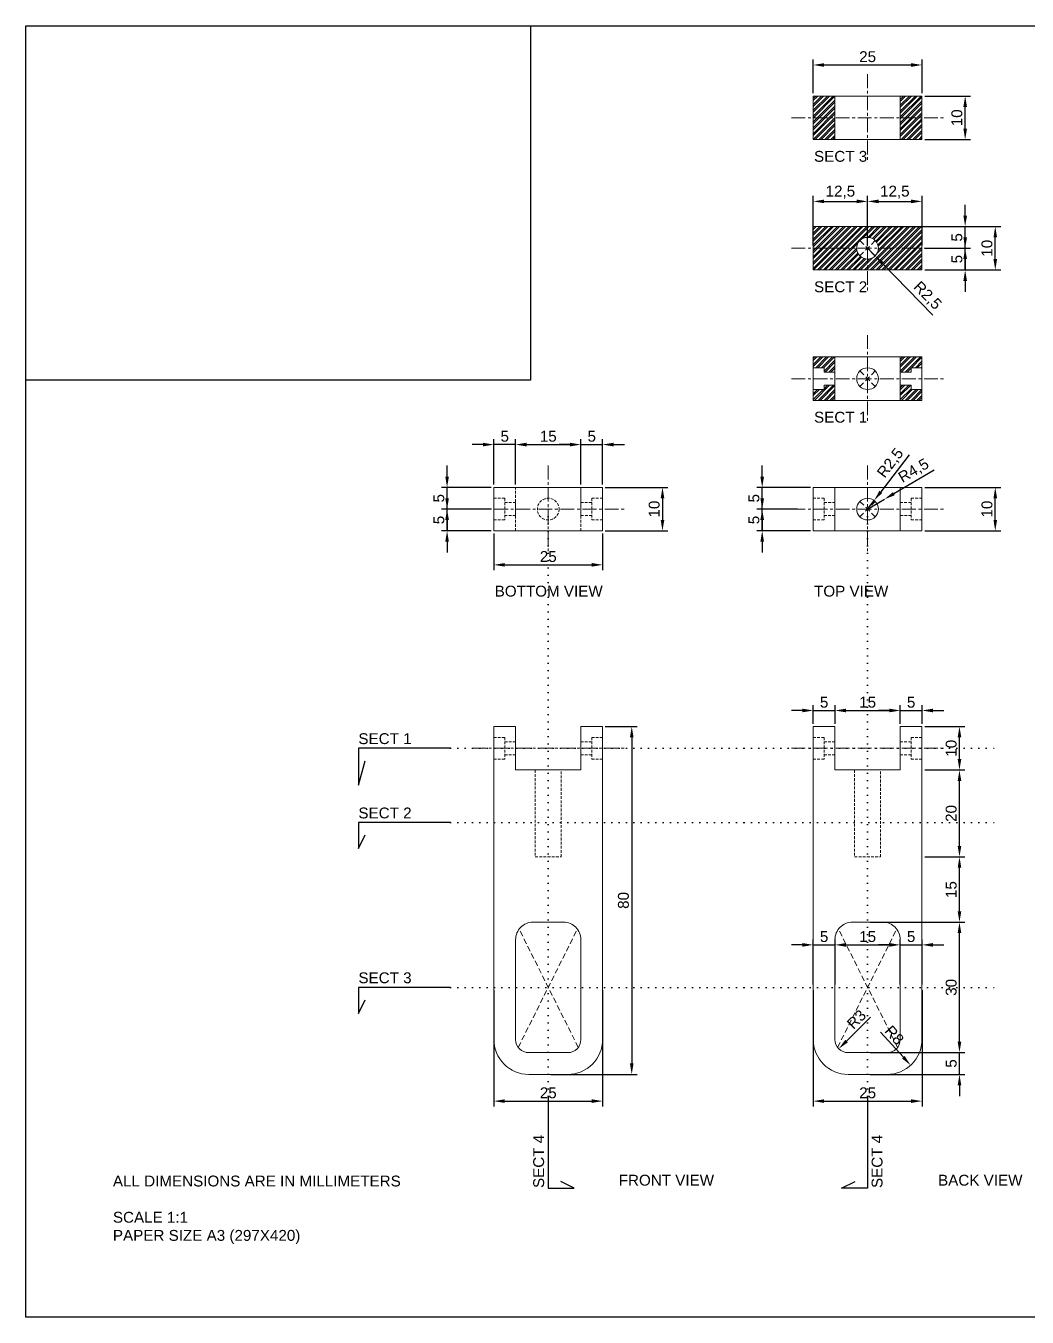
# Model space of a CAD drawing. Header units: millimetres. Extents: x 238 to 658, y 346 to 643.
# Drawn here: x 237.6 to 467.8, y 346.3 to 643.3 of the extents above; entities that cross this region are included whole.
import ezdxf

# ---------------------------------------------------------------- set-up
doc = ezdxf.new("R2010")
doc.units = ezdxf.units.MM
for name, pattern in [('CENTER', [50.8, 31.75, -6.35, 6.35, -6.35]), ('DASHED', [19.05, 12.7, -6.35]), ('DASHED2', [9.525, 6.35, -3.175]), ('DOT2', [3.175, 0, -3.175])]:
    doc.linetypes.add(name, pattern=pattern)
for name, color, linetype, lineweight in [('CL', 9, 'CENTER', 9), ('HATCH', 252, 'Continuous', 5), ('HIDDEN', 6, 'DASHED2', 5), ('SECTION', 5, 'Continuous', 20), ('SOLID', 3, 'Continuous', 13), ('VOID', 2, 'DASHED', 9)]:
    doc.layers.add(name, color=color, linetype=linetype, lineweight=lineweight)
doc.layers.add('DIM', color=1, linetype='Continuous', lineweight=9, true_color=0xff0000)
doc.styles.get("Standard").update_dxf_attribs({"font": 'arial.ttf'})
doc.dimstyles.new('ISO-25', dxfattribs={"dimtxt": 2.5, "dimasz": 2.5, "dimexe": 1.25, "dimexo": 0.625, "dimtad": 1, "dimtxsty": 'Standard', "dimcen": 2.5, "dimadec": 0, "dimazin": 0, "dimtfac": 1, "dimtmove": 0, "dimatfit": 3, "dimfxl": 1, "dimarcsym": 0})
picture_1 = doc.add_image_def('image2.png', size_in_pixel=(2460, 1728))
pattern_1 = [(45, (418.6556, 554.6208), (-0.67352, 0.67352), []), (45, (419.1046, 554.6208), (-0.67352, 0.67352), [])]
pattern_2 = [(45, (418.6556, 617.1208), (-0.67352, 0.67352), []), (45, (419.1046, 617.1208), (-0.67352, 0.67352), [])]

# ---------------------------------------------------------------- blocks, each defined once
blk = doc.blocks.new('*D0')
at = {"layer": 'Defpoints', "color": 0}
for p in [(370.24, 537.12), (370.24, 527.12), (384, 527.12)]:
    blk.add_point(p, dxfattribs=at)
at = {"layer": 'DIM', "color": 0, "lineweight": -2}
for p, q in [((370.86, 537.12), (385.25, 537.12)), ((384, 534.62), (384, 529.62)), ((370.86, 527.12), (385.25, 527.12))]:
    blk.add_line(p, q, dxfattribs=at)
at = {"layer": 'DIM', "color": 0}
for points in [[(384.42, 534.62), (383.59, 534.62), (384, 537.12)], [(383.59, 529.62), (384.42, 529.62), (384, 527.12)]]:
    blk.add_solid(points, dxfattribs=at)
at = {"layer": 'DIM', "color": 0, "insert": (382.1, 532.12), "char_height": 2.5, "attachment_point": 5, "rotation": 90}
blk.add_mtext('10', dxfattribs=at)
blk = doc.blocks.new('*D1')
at = {"layer": 'Defpoints', "color": 0}
for p in [(345.24, 546.96), (345.24, 537.12), (350.24, 537.12)]:
    blk.add_point(p, dxfattribs=at)
at = {"layer": 'DIM', "color": 0, "lineweight": -2}
for p, q in [((342.74, 546.96), (340.24, 546.96)), ((345.24, 537.75), (345.24, 548.21)), ((350.24, 546.96), (345.24, 546.96)), ((350.24, 537.75), (350.24, 548.21)), ((352.74, 546.96), (355.24, 546.96))]:
    blk.add_line(p, q, dxfattribs=at)
at = {"layer": 'DIM', "color": 0}
for points in [[(342.74, 546.54), (342.74, 547.38), (345.24, 546.96)], [(352.74, 547.38), (352.74, 546.54), (350.24, 546.96)]]:
    blk.add_solid(points, dxfattribs=at)
at = {"layer": 'DIM', "color": 0, "insert": (347.74, 548.86), "char_height": 2.5, "attachment_point": 5}
blk.add_mtext('5', dxfattribs=at)
blk = doc.blocks.new('*D2')
at = {"layer": 'Defpoints', "color": 0}
for p in [(365.24, 546.96), (350.24, 537.12), (365.24, 537.12)]:
    blk.add_point(p, dxfattribs=at)
at = {"layer": 'DIM', "color": 0, "lineweight": -2}
for p, q in [((350.24, 537.75), (350.24, 548.21)), ((352.74, 546.96), (362.74, 546.96)), ((365.24, 537.75), (365.24, 548.21))]:
    blk.add_line(p, q, dxfattribs=at)
at = {"layer": 'DIM', "color": 0}
for points in [[(352.74, 547.38), (352.74, 546.54), (350.24, 546.96)], [(362.74, 546.54), (362.74, 547.38), (365.24, 546.96)]]:
    blk.add_solid(points, dxfattribs=at)
at = {"layer": 'DIM', "color": 0, "insert": (357.74, 548.86), "char_height": 2.5, "attachment_point": 5}
blk.add_mtext('15', dxfattribs=at)
blk = doc.blocks.new('*D3')
at = {"layer": 'Defpoints', "color": 0}
for p in [(370.24, 546.96), (365.24, 537.12), (370.24, 537.12)]:
    blk.add_point(p, dxfattribs=at)
at = {"layer": 'DIM', "color": 0, "lineweight": -2}
for p, q in [((362.74, 546.96), (360.24, 546.96)), ((365.24, 537.75), (365.24, 548.21)), ((365.24, 546.96), (370.24, 546.96)), ((370.24, 537.75), (370.24, 548.21)), ((372.74, 546.96), (375.24, 546.96))]:
    blk.add_line(p, q, dxfattribs=at)
at = {"layer": 'DIM', "color": 0}
for points in [[(362.74, 546.54), (362.74, 547.38), (365.24, 546.96)], [(372.74, 547.38), (372.74, 546.54), (370.24, 546.96)]]:
    blk.add_solid(points, dxfattribs=at)
at = {"layer": 'DIM', "color": 0, "insert": (367.74, 548.86), "char_height": 2.5, "attachment_point": 5}
blk.add_mtext('5', dxfattribs=at)
blk = doc.blocks.new('*D4')
at = {"layer": 'Defpoints', "color": 0}
for p in [(345.24, 527.12), (370.24, 527.12), (370.24, 519.3)]:
    blk.add_point(p, dxfattribs=at)
at = {"layer": 'DIM', "color": 0, "lineweight": -2}
for p, q in [((345.24, 526.5), (345.24, 518.05)), ((370.24, 526.5), (370.24, 518.05)), ((347.74, 519.3), (367.74, 519.3))]:
    blk.add_line(p, q, dxfattribs=at)
at = {"layer": 'DIM', "color": 0}
for points in [[(347.74, 519.72), (347.74, 518.89), (345.24, 519.3)], [(367.74, 518.89), (367.74, 519.72), (370.24, 519.3)]]:
    blk.add_solid(points, dxfattribs=at)
at = {"layer": 'DIM', "color": 0, "insert": (357.74, 521.2), "char_height": 2.5, "attachment_point": 5}
blk.add_mtext('25', dxfattribs=at)
blk = doc.blocks.new('*D5')
at = {"layer": 'Defpoints', "color": 0}
for p in [(370.24, 482.12), (357.74, 402.12), (376.93, 402.12)]:
    blk.add_point(p, dxfattribs=at)
at = {"layer": 'DIM', "color": 0, "lineweight": -2}
for p, q in [((370.86, 482.12), (378.18, 482.12)), ((376.93, 479.62), (376.93, 404.62)), ((358.36, 402.12), (378.18, 402.12))]:
    blk.add_line(p, q, dxfattribs=at)
at = {"layer": 'DIM', "color": 0}
for points in [[(377.35, 479.62), (376.52, 479.62), (376.93, 482.12)], [(376.52, 404.62), (377.35, 404.62), (376.93, 402.12)]]:
    blk.add_solid(points, dxfattribs=at)
at = {"layer": 'DIM', "color": 0, "insert": (375.03, 442.12), "char_height": 2.5, "attachment_point": 5, "rotation": 90}
blk.add_mtext('80', dxfattribs=at)
blk = doc.blocks.new('*D6')
at = {"layer": 'Defpoints', "color": 0}
for p in [(423.66, 485.8), (418.66, 482.12), (423.66, 482.12)]:
    blk.add_point(p, dxfattribs=at)
at = {"layer": 'DIM', "color": 0, "lineweight": -2}
for p, q in [((416.16, 485.8), (413.66, 485.8)), ((418.66, 482.75), (418.66, 487.05)), ((418.66, 485.8), (423.66, 485.8)), ((423.66, 482.75), (423.66, 487.05)), ((426.16, 485.8), (428.66, 485.8))]:
    blk.add_line(p, q, dxfattribs=at)
at = {"layer": 'DIM', "color": 0}
for points in [[(416.16, 485.39), (416.16, 486.22), (418.66, 485.8)], [(426.16, 486.22), (426.16, 485.39), (423.66, 485.8)]]:
    blk.add_solid(points, dxfattribs=at)
at = {"layer": 'DIM', "color": 0, "insert": (421.16, 487.7), "char_height": 2.5, "attachment_point": 5}
blk.add_mtext('5', dxfattribs=at)
blk = doc.blocks.new('*D7')
at = {"layer": 'Defpoints', "color": 0}
for p in [(438.66, 485.8), (423.66, 482.12), (438.66, 482.12)]:
    blk.add_point(p, dxfattribs=at)
at = {"layer": 'DIM', "color": 0, "lineweight": -2}
for p, q in [((423.66, 482.75), (423.66, 487.05)), ((426.16, 485.8), (436.16, 485.8)), ((438.66, 482.75), (438.66, 487.05))]:
    blk.add_line(p, q, dxfattribs=at)
at = {"layer": 'DIM', "color": 0}
for points in [[(426.16, 486.22), (426.16, 485.39), (423.66, 485.8)], [(436.16, 485.39), (436.16, 486.22), (438.66, 485.8)]]:
    blk.add_solid(points, dxfattribs=at)
at = {"layer": 'DIM', "color": 0, "insert": (431.16, 487.71), "char_height": 2.5, "attachment_point": 5}
blk.add_mtext('15', dxfattribs=at)
blk = doc.blocks.new('*D8')
at = {"layer": 'Defpoints', "color": 0}
for p in [(443.66, 485.8), (438.66, 482.12), (443.66, 482.12)]:
    blk.add_point(p, dxfattribs=at)
at = {"layer": 'DIM', "color": 0, "lineweight": -2}
for p, q in [((436.16, 485.8), (433.66, 485.8)), ((438.66, 482.75), (438.66, 487.05)), ((438.66, 485.8), (443.66, 485.8)), ((443.66, 482.75), (443.66, 487.05)), ((446.16, 485.8), (448.66, 485.8))]:
    blk.add_line(p, q, dxfattribs=at)
at = {"layer": 'DIM', "color": 0}
for points in [[(436.16, 485.39), (436.16, 486.22), (438.66, 485.8)], [(446.16, 486.22), (446.16, 485.39), (443.66, 485.8)]]:
    blk.add_solid(points, dxfattribs=at)
at = {"layer": 'DIM', "color": 0, "insert": (441.16, 487.7), "char_height": 2.5, "attachment_point": 5}
blk.add_mtext('5', dxfattribs=at)
blk = doc.blocks.new('*D9')
at = {"layer": 'Defpoints', "color": 0}
for p in [(418.66, 422.12), (443.66, 422.12), (443.66, 395.96)]:
    blk.add_point(p, dxfattribs=at)
at = {"layer": 'DIM', "color": 0, "lineweight": -2}
for p, q in [((418.66, 421.5), (418.66, 394.71)), ((443.66, 421.5), (443.66, 394.71)), ((421.16, 395.96), (441.16, 395.96))]:
    blk.add_line(p, q, dxfattribs=at)
at = {"layer": 'DIM', "color": 0}
for points in [[(421.16, 396.38), (421.16, 395.55), (418.66, 395.96)], [(441.16, 395.55), (441.16, 396.38), (443.66, 395.96)]]:
    blk.add_solid(points, dxfattribs=at)
at = {"layer": 'DIM', "color": 0, "insert": (431.16, 397.86), "char_height": 2.5, "attachment_point": 5}
blk.add_mtext('25', dxfattribs=at)
blk = doc.blocks.new('*D10')
at = {"layer": 'Defpoints', "color": 0}
for p in [(345.24, 422.12), (370.24, 422.12), (370.24, 395.96)]:
    blk.add_point(p, dxfattribs=at)
at = {"layer": 'DIM', "color": 0, "lineweight": -2}
for p, q in [((345.24, 421.5), (345.24, 394.71)), ((370.24, 421.5), (370.24, 394.71)), ((347.74, 395.96), (367.74, 395.96))]:
    blk.add_line(p, q, dxfattribs=at)
at = {"layer": 'DIM', "color": 0}
for points in [[(347.74, 396.38), (347.74, 395.55), (345.24, 395.96)], [(367.74, 395.55), (367.74, 396.38), (370.24, 395.96)]]:
    blk.add_solid(points, dxfattribs=at)
at = {"layer": 'DIM', "color": 0, "insert": (357.74, 397.86), "char_height": 2.5, "attachment_point": 5}
blk.add_mtext('25', dxfattribs=at)
blk = doc.blocks.new('*D14')
at = {"layer": 'Defpoints', "color": 0}
for p in [(423.66, 431.9), (418.66, 422.12), (423.66, 422.12)]:
    blk.add_point(p, dxfattribs=at)
at = {"layer": 'DIM', "color": 0, "lineweight": -2}
for p, q in [((416.16, 431.9), (413.66, 431.9)), ((418.66, 422.75), (418.66, 433.15)), ((418.66, 431.9), (423.66, 431.9)), ((423.66, 422.75), (423.66, 433.15)), ((426.16, 431.9), (428.66, 431.9))]:
    blk.add_line(p, q, dxfattribs=at)
at = {"layer": 'DIM', "color": 0}
for points in [[(416.16, 431.48), (416.16, 432.31), (418.66, 431.9)], [(426.16, 432.31), (426.16, 431.48), (423.66, 431.9)]]:
    blk.add_solid(points, dxfattribs=at)
at = {"layer": 'DIM', "color": 0, "insert": (421.16, 433.79), "char_height": 2.5, "attachment_point": 5}
blk.add_mtext('5', dxfattribs=at)
blk = doc.blocks.new('*D15')
at = {"layer": 'Defpoints', "color": 0}
for p in [(438.66, 431.9), (423.66, 422.12), (438.66, 422.12)]:
    blk.add_point(p, dxfattribs=at)
at = {"layer": 'DIM', "color": 0, "lineweight": -2}
for p, q in [((423.66, 422.75), (423.66, 433.15)), ((426.16, 431.9), (436.16, 431.9)), ((438.66, 422.75), (438.66, 433.15))]:
    blk.add_line(p, q, dxfattribs=at)
at = {"layer": 'DIM', "color": 0}
for points in [[(426.16, 432.31), (426.16, 431.48), (423.66, 431.9)], [(436.16, 431.48), (436.16, 432.31), (438.66, 431.9)]]:
    blk.add_solid(points, dxfattribs=at)
at = {"layer": 'DIM', "color": 0, "insert": (431.16, 433.8), "char_height": 2.5, "attachment_point": 5}
blk.add_mtext('15', dxfattribs=at)
blk = doc.blocks.new('*D16')
at = {"layer": 'Defpoints', "color": 0}
for p in [(443.66, 431.9), (438.66, 422.12), (443.66, 422.12)]:
    blk.add_point(p, dxfattribs=at)
at = {"layer": 'DIM', "color": 0, "lineweight": -2}
for p, q in [((436.16, 431.9), (433.66, 431.9)), ((438.66, 422.75), (438.66, 433.15)), ((438.66, 431.9), (443.66, 431.9)), ((443.66, 422.75), (443.66, 433.15)), ((446.16, 431.9), (448.66, 431.9))]:
    blk.add_line(p, q, dxfattribs=at)
at = {"layer": 'DIM', "color": 0}
for points in [[(436.16, 431.48), (436.16, 432.31), (438.66, 431.9)], [(446.16, 432.31), (446.16, 431.48), (443.66, 431.9)]]:
    blk.add_solid(points, dxfattribs=at)
at = {"layer": 'DIM', "color": 0, "insert": (441.16, 433.79), "char_height": 2.5, "attachment_point": 5}
blk.add_mtext('5', dxfattribs=at)
blk = doc.blocks.new('*D17')
at = {"layer": 'Defpoints', "color": 0}
for p in [(431.16, 407.12), (452.27, 407.12), (431.16, 402.12)]:
    blk.add_point(p, dxfattribs=at)
at = {"layer": 'DIM', "color": 0, "lineweight": -2}
for p, q in [((452.27, 409.62), (452.27, 412.12)), ((431.78, 407.12), (453.52, 407.12)), ((452.27, 402.12), (452.27, 407.12)), ((431.78, 402.12), (453.52, 402.12)), ((452.27, 399.62), (452.27, 397.12))]:
    blk.add_line(p, q, dxfattribs=at)
at = {"layer": 'DIM', "color": 0}
for points in [[(451.86, 409.62), (452.69, 409.62), (452.27, 407.12)], [(452.69, 399.62), (451.86, 399.62), (452.27, 402.12)]]:
    blk.add_solid(points, dxfattribs=at)
at = {"layer": 'DIM', "color": 0, "insert": (450.38, 404.62), "char_height": 2.5, "attachment_point": 5, "rotation": 90}
blk.add_mtext('5', dxfattribs=at)
blk = doc.blocks.new('*D18')
at = {"layer": 'Defpoints', "color": 0}
for p in [(431.16, 437.12), (452.27, 437.12), (431.16, 407.12)]:
    blk.add_point(p, dxfattribs=at)
at = {"layer": 'DIM', "color": 0, "lineweight": -2}
for p, q in [((431.78, 437.12), (453.52, 437.12)), ((452.27, 409.62), (452.27, 434.62)), ((431.78, 407.12), (453.52, 407.12))]:
    blk.add_line(p, q, dxfattribs=at)
at = {"layer": 'DIM', "color": 0}
for points in [[(452.69, 434.62), (451.86, 434.62), (452.27, 437.12)], [(451.86, 409.62), (452.69, 409.62), (452.27, 407.12)]]:
    blk.add_solid(points, dxfattribs=at)
at = {"layer": 'DIM', "color": 0, "insert": (450.37, 422.12), "char_height": 2.5, "attachment_point": 5, "rotation": 90}
blk.add_mtext('30', dxfattribs=at)
blk = doc.blocks.new('*D19')
at = {"layer": 'Defpoints', "color": 0}
for p in [(443.66, 452.12), (452.27, 452.12), (443.66, 437.12)]:
    blk.add_point(p, dxfattribs=at)
at = {"layer": 'DIM', "color": 0, "lineweight": -2}
for p, q in [((444.28, 452.12), (453.52, 452.12)), ((452.27, 439.62), (452.27, 449.62)), ((444.28, 437.12), (453.52, 437.12))]:
    blk.add_line(p, q, dxfattribs=at)
at = {"layer": 'DIM', "color": 0}
for points in [[(452.69, 449.62), (451.86, 449.62), (452.27, 452.12)], [(451.86, 439.62), (452.69, 439.62), (452.27, 437.12)]]:
    blk.add_solid(points, dxfattribs=at)
at = {"layer": 'DIM', "color": 0, "insert": (450.37, 444.62), "char_height": 2.5, "attachment_point": 5, "rotation": 90}
blk.add_mtext('15', dxfattribs=at)
blk = doc.blocks.new('*D20')
at = {"layer": 'Defpoints', "color": 0}
for p in [(443.66, 472.12), (452.27, 472.12), (443.66, 452.12)]:
    blk.add_point(p, dxfattribs=at)
at = {"layer": 'DIM', "color": 0, "lineweight": -2}
for p, q in [((444.28, 472.12), (453.52, 472.12)), ((452.27, 454.62), (452.27, 469.62)), ((444.28, 452.12), (453.52, 452.12))]:
    blk.add_line(p, q, dxfattribs=at)
at = {"layer": 'DIM', "color": 0}
for points in [[(452.69, 469.62), (451.86, 469.62), (452.27, 472.12)], [(451.86, 454.62), (452.69, 454.62), (452.27, 452.12)]]:
    blk.add_solid(points, dxfattribs=at)
at = {"layer": 'DIM', "color": 0, "insert": (450.37, 462.12), "char_height": 2.5, "attachment_point": 5, "rotation": 90}
blk.add_mtext('20', dxfattribs=at)
blk = doc.blocks.new('*D21')
at = {"layer": 'Defpoints', "color": 0}
for p in [(443.66, 482.12), (452.27, 482.12), (443.66, 472.12)]:
    blk.add_point(p, dxfattribs=at)
at = {"layer": 'DIM', "color": 0, "lineweight": -2}
for p, q in [((444.28, 482.12), (453.52, 482.12)), ((452.27, 474.62), (452.27, 479.62)), ((444.28, 472.12), (453.52, 472.12))]:
    blk.add_line(p, q, dxfattribs=at)
at = {"layer": 'DIM', "color": 0}
for points in [[(452.69, 479.62), (451.86, 479.62), (452.27, 482.12)], [(451.86, 474.62), (452.69, 474.62), (452.27, 472.12)]]:
    blk.add_solid(points, dxfattribs=at)
at = {"layer": 'DIM', "color": 0, "insert": (450.37, 477.12), "char_height": 2.5, "attachment_point": 5, "rotation": 90}
blk.add_mtext('10', dxfattribs=at)
blk = doc.blocks.new('*D22')
at = {"layer": 'Defpoints', "color": 0}
for p in [(334.48, 532.12), (345.24, 532.12), (345.24, 527.12)]:
    blk.add_point(p, dxfattribs=at)
at = {"layer": 'DIM', "color": 0, "lineweight": -2}
for p, q in [((334.48, 534.62), (334.48, 537.12)), ((344.61, 532.12), (333.23, 532.12)), ((334.48, 527.12), (334.48, 532.12)), ((344.61, 527.12), (333.23, 527.12)), ((334.48, 524.62), (334.48, 522.12))]:
    blk.add_line(p, q, dxfattribs=at)
at = {"layer": 'DIM', "color": 0}
for points in [[(334.07, 534.62), (334.9, 534.62), (334.48, 532.12)], [(334.9, 524.62), (334.07, 524.62), (334.48, 527.12)]]:
    blk.add_solid(points, dxfattribs=at)
at = {"layer": 'DIM', "color": 0, "insert": (332.59, 529.62), "char_height": 2.5, "attachment_point": 5, "rotation": 90}
blk.add_mtext('5', dxfattribs=at)
blk = doc.blocks.new('*D23')
at = {"layer": 'Defpoints', "color": 0}
for p in [(334.48, 537.12), (345.24, 537.12), (345.24, 532.12)]:
    blk.add_point(p, dxfattribs=at)
at = {"layer": 'DIM', "color": 0, "lineweight": -2}
for p, q in [((334.48, 539.62), (334.48, 542.12)), ((344.61, 537.12), (333.23, 537.12)), ((334.48, 532.12), (334.48, 537.12)), ((344.61, 532.12), (333.23, 532.12)), ((334.48, 529.62), (334.48, 527.12))]:
    blk.add_line(p, q, dxfattribs=at)
at = {"layer": 'DIM', "color": 0}
for points in [[(334.07, 539.62), (334.9, 539.62), (334.48, 537.12)], [(334.9, 529.62), (334.07, 529.62), (334.48, 532.12)]]:
    blk.add_solid(points, dxfattribs=at)
at = {"layer": 'DIM', "color": 0, "insert": (332.59, 534.62), "char_height": 2.5, "attachment_point": 5, "rotation": 90}
blk.add_mtext('5', dxfattribs=at)
blk = doc.blocks.new('*D24')
at = {"layer": 'Defpoints', "color": 0}
for p in [(406.92, 537.12), (418.66, 537.12), (413.66, 532.12)]:
    blk.add_point(p, dxfattribs=at)
at = {"layer": 'DIM', "color": 0, "lineweight": -2}
for p, q in [((406.92, 539.62), (406.92, 542.12)), ((418.03, 537.12), (405.67, 537.12)), ((406.92, 532.12), (406.92, 537.12)), ((413.03, 532.12), (405.67, 532.12)), ((406.92, 529.62), (406.92, 527.12))]:
    blk.add_line(p, q, dxfattribs=at)
at = {"layer": 'DIM', "color": 0}
for points in [[(406.5, 539.62), (407.34, 539.62), (406.92, 537.12)], [(407.34, 529.62), (406.5, 529.62), (406.92, 532.12)]]:
    blk.add_solid(points, dxfattribs=at)
at = {"layer": 'DIM', "color": 0, "insert": (405.02, 534.62), "char_height": 2.5, "attachment_point": 5, "rotation": 90}
blk.add_mtext('5', dxfattribs=at)
blk = doc.blocks.new('*D25')
at = {"layer": 'Defpoints', "color": 0}
for p in [(443.66, 537.12), (460.5, 537.12), (443.66, 527.12)]:
    blk.add_point(p, dxfattribs=at)
at = {"layer": 'DIM', "color": 0, "lineweight": -2}
for p, q in [((444.28, 537.12), (461.75, 537.12)), ((460.5, 529.62), (460.5, 534.62)), ((444.28, 527.12), (461.75, 527.12))]:
    blk.add_line(p, q, dxfattribs=at)
at = {"layer": 'DIM', "color": 0}
for points in [[(460.92, 534.62), (460.09, 534.62), (460.5, 537.12)], [(460.09, 529.62), (460.92, 529.62), (460.5, 527.12)]]:
    blk.add_solid(points, dxfattribs=at)
at = {"layer": 'DIM', "color": 0, "insert": (458.6, 532.12), "char_height": 2.5, "attachment_point": 5, "rotation": 90}
blk.add_mtext('10', dxfattribs=at)
blk = doc.blocks.new('*D26')
at = {"layer": 'Defpoints', "color": 0}
for p in [(406.92, 532.12), (415.67, 532.12), (418.66, 527.12)]:
    blk.add_point(p, dxfattribs=at)
at = {"layer": 'DIM', "color": 0, "lineweight": -2}
for p, q in [((406.92, 534.62), (406.92, 537.12)), ((415.04, 532.12), (405.67, 532.12)), ((406.92, 527.12), (406.92, 532.12)), ((418.03, 527.12), (405.67, 527.12)), ((406.92, 524.62), (406.92, 522.12))]:
    blk.add_line(p, q, dxfattribs=at)
at = {"layer": 'DIM', "color": 0}
for points in [[(406.5, 534.62), (407.34, 534.62), (406.92, 532.12)], [(407.34, 524.62), (406.5, 524.62), (406.92, 527.12)]]:
    blk.add_solid(points, dxfattribs=at)
at = {"layer": 'DIM', "color": 0, "insert": (405.02, 529.62), "char_height": 2.5, "attachment_point": 5, "rotation": 90}
blk.add_mtext('5', dxfattribs=at)
blk = doc.blocks.new('*D37')
at = {"layer": 'Defpoints', "color": 0}
for p in [(431.16, 532.12), (432.67, 534.11)]:
    blk.add_point(p, dxfattribs=at)
at = {"layer": 'DIM', "color": 0, "lineweight": -2}
for p, q in [((440.68, 544.62), (434.19, 536.1)), ((431.16, 532.12), (432.67, 534.11))]:
    blk.add_line(p, q, dxfattribs=at)
at = {"layer": 'DIM', "color": 0}
blk.add_solid([(433.86, 536.35), (434.52, 535.84), (432.67, 534.11)], dxfattribs=at)
at = {"layer": 'DIM', "color": 0, "insert": (436.5, 542.64), "char_height": 2.5, "attachment_point": 5, "rotation": 52.6717}
blk.add_mtext('R2,5', dxfattribs=at)
blk = doc.blocks.new('*D38')
at = {"layer": 'Defpoints', "color": 0}
for p in [(431.16, 532.12), (435.04, 534.4)]:
    blk.add_point(p, dxfattribs=at)
at = {"layer": 'DIM', "color": 0, "lineweight": -2}
for p, q in [((446.43, 541.09), (437.19, 535.67)), ((431.16, 532.12), (435.04, 534.4))]:
    blk.add_line(p, q, dxfattribs=at)
at = {"layer": 'DIM', "color": 0}
blk.add_solid([(436.98, 536.03), (437.4, 535.31), (435.04, 534.4)], dxfattribs=at)
at = {"layer": 'DIM', "color": 0, "insert": (441.81, 540.84), "char_height": 2.5, "attachment_point": 5, "rotation": 30.4299}
blk.add_mtext('R4,5', dxfattribs=at)
blk = doc.blocks.new('*D41')
at = {"layer": 'Defpoints', "color": 0}
for p in [(443.31, 597.12), (460.5, 597.12), (443.66, 587.12)]:
    blk.add_point(p, dxfattribs=at)
at = {"layer": 'DIM', "color": 0, "lineweight": -2}
for p, q in [((443.93, 597.12), (461.75, 597.12)), ((460.5, 589.62), (460.5, 594.62)), ((444.28, 587.12), (461.75, 587.12))]:
    blk.add_line(p, q, dxfattribs=at)
at = {"layer": 'DIM', "color": 0}
for points in [[(460.92, 594.62), (460.09, 594.62), (460.5, 597.12)], [(460.09, 589.62), (460.92, 589.62), (460.5, 587.12)]]:
    blk.add_solid(points, dxfattribs=at)
at = {"layer": 'DIM', "color": 0, "insert": (458.6, 592.12), "char_height": 2.5, "attachment_point": 5, "rotation": 90}
blk.add_mtext('10', dxfattribs=at)
blk = doc.blocks.new('*D42')
at = {"layer": 'Defpoints', "color": 0}
for p in [(443.66, 627.12), (453.58, 627.12), (443.66, 617.12)]:
    blk.add_point(p, dxfattribs=at)
at = {"layer": 'DIM', "color": 0, "lineweight": -2}
for p, q in [((444.28, 627.12), (454.83, 627.12)), ((453.58, 619.62), (453.58, 624.62)), ((444.28, 617.12), (454.83, 617.12))]:
    blk.add_line(p, q, dxfattribs=at)
at = {"layer": 'DIM', "color": 0}
for points in [[(454, 624.62), (453.17, 624.62), (453.58, 627.12)], [(453.17, 619.62), (454, 619.62), (453.58, 617.12)]]:
    blk.add_solid(points, dxfattribs=at)
at = {"layer": 'DIM', "color": 0, "insert": (451.68, 622.12), "char_height": 2.5, "attachment_point": 5, "rotation": 90}
blk.add_mtext('10', dxfattribs=at)
blk = doc.blocks.new('*D43')
at = {"layer": 'Defpoints', "color": 0}
for p in [(443.66, 592.12), (453.58, 592.12), (443.66, 587.12)]:
    blk.add_point(p, dxfattribs=at)
at = {"layer": 'DIM', "color": 0, "lineweight": -2}
for p, q in [((453.58, 594.62), (453.58, 597.12)), ((444.28, 592.12), (454.83, 592.12)), ((453.58, 587.12), (453.58, 592.12)), ((444.28, 587.12), (454.83, 587.12)), ((453.58, 584.62), (453.58, 582.12))]:
    blk.add_line(p, q, dxfattribs=at)
at = {"layer": 'DIM', "color": 0}
for points in [[(453.17, 594.62), (454, 594.62), (453.58, 592.12)], [(454, 584.62), (453.17, 584.62), (453.58, 587.12)]]:
    blk.add_solid(points, dxfattribs=at)
at = {"layer": 'DIM', "color": 0, "insert": (451.69, 589.62), "char_height": 2.5, "attachment_point": 5, "rotation": 90}
blk.add_mtext('5', dxfattribs=at)
blk = doc.blocks.new('*D44')
at = {"layer": 'Defpoints', "color": 0}
for p in [(431.16, 597.12), (453.58, 597.12), (443.66, 592.12)]:
    blk.add_point(p, dxfattribs=at)
at = {"layer": 'DIM', "color": 0, "lineweight": -2}
for p, q in [((453.58, 599.62), (453.58, 602.12)), ((431.78, 597.12), (454.83, 597.12)), ((453.58, 592.12), (453.58, 597.12)), ((444.28, 592.12), (454.83, 592.12)), ((453.58, 589.62), (453.58, 587.12))]:
    blk.add_line(p, q, dxfattribs=at)
at = {"layer": 'DIM', "color": 0}
for points in [[(453.17, 599.62), (454, 599.62), (453.58, 597.12)], [(454, 589.62), (453.17, 589.62), (453.58, 592.12)]]:
    blk.add_solid(points, dxfattribs=at)
at = {"layer": 'DIM', "color": 0, "insert": (451.69, 594.62), "char_height": 2.5, "attachment_point": 5, "rotation": 90}
blk.add_mtext('5', dxfattribs=at)
blk = doc.blocks.new('*D51')
at = {"layer": 'Defpoints', "color": 0}
for p in [(435.66, 410.12), (441.05, 404.21)]:
    blk.add_point(p, dxfattribs=at)
at = {"layer": 'DIM', "color": 0, "lineweight": -2}
blk.add_line((434.11, 411.81), (439.37, 406.06), dxfattribs=at)
at = {"layer": 'DIM', "color": 0}
blk.add_solid([(439.06, 405.78), (439.67, 406.34), (441.05, 404.21)], dxfattribs=at)
at = {"layer": 'DIM', "color": 0, "insert": (437.3, 411.14), "char_height": 2.5, "attachment_point": 5, "rotation": 312.4135}
blk.add_mtext('R8', dxfattribs=at)
blk = doc.blocks.new('*D52')
at = {"layer": 'Defpoints', "color": 0}
for p in [(426.66, 410.12), (424.53, 408)]:
    blk.add_point(p, dxfattribs=at)
at = {"layer": 'DIM', "color": 0, "lineweight": -2}
blk.add_line((431.8, 415.27), (426.3, 409.77), dxfattribs=at)
at = {"layer": 'DIM', "color": 0}
blk.add_solid([(426.01, 410.06), (426.6, 409.47), (424.53, 408)], dxfattribs=at)
at = {"layer": 'DIM', "color": 0, "insert": (428.59, 414.75), "char_height": 2.5, "attachment_point": 5, "rotation": 45}
blk.add_mtext('R3', dxfattribs=at)
blk = doc.blocks.new('*D54')
at = {"layer": 'Defpoints', "color": 0}
for p in [(431.16, 592.12), (432.9, 590.33)]:
    blk.add_point(p, dxfattribs=at)
at = {"layer": 'DIM', "color": 0, "lineweight": -2}
for p, q in [((431.16, 592.12), (432.9, 590.33)), ((446.17, 576.71), (434.64, 588.54))]:
    blk.add_line(p, q, dxfattribs=at)
at = {"layer": 'DIM', "color": 0}
blk.add_solid([(434.94, 588.83), (434.35, 588.25), (432.9, 590.33)], dxfattribs=at)
at = {"layer": 'DIM', "color": 0, "insert": (444.83, 581.14), "char_height": 2.5, "attachment_point": 5, "rotation": 314.2493}
blk.add_mtext('R2,5', dxfattribs=at)
blk = doc.blocks.new('*D55')
at = {"layer": 'Defpoints', "color": 0}
for p in [(431.15, 602.89), (418.66, 592.12), (431.15, 592.12)]:
    blk.add_point(p, dxfattribs=at)
at = {"layer": 'DIM', "color": 0, "lineweight": -2}
for p, q in [((418.66, 592.75), (418.66, 604.14)), ((431.15, 592.74), (431.15, 604.14)), ((421.16, 602.89), (428.65, 602.89))]:
    blk.add_line(p, q, dxfattribs=at)
at = {"layer": 'DIM', "color": 0}
for points in [[(421.16, 603.31), (421.16, 602.48), (418.66, 602.89)], [(428.65, 602.48), (428.65, 603.31), (431.15, 602.89)]]:
    blk.add_solid(points, dxfattribs=at)
at = {"layer": 'DIM', "color": 0, "insert": (424.9, 605.02), "char_height": 2.5, "attachment_point": 5}
blk.add_mtext('12,5', dxfattribs=at)
blk = doc.blocks.new('*D56')
at = {"layer": 'Defpoints', "color": 0}
for p in [(443.66, 602.89), (431.16, 592.12), (443.66, 592.12)]:
    blk.add_point(p, dxfattribs=at)
at = {"layer": 'DIM', "color": 0, "lineweight": -2}
for p, q in [((431.16, 592.75), (431.16, 604.14)), ((443.66, 592.75), (443.66, 604.14)), ((433.66, 602.89), (441.16, 602.89))]:
    blk.add_line(p, q, dxfattribs=at)
at = {"layer": 'DIM', "color": 0}
for points in [[(433.66, 603.31), (433.66, 602.48), (431.16, 602.89)], [(441.16, 602.48), (441.16, 603.31), (443.66, 602.89)]]:
    blk.add_solid(points, dxfattribs=at)
at = {"layer": 'DIM', "color": 0, "insert": (437.41, 605.02), "char_height": 2.5, "attachment_point": 5}
blk.add_mtext('12,5', dxfattribs=at)
blk = doc.blocks.new('*D57')
at = {"layer": 'Defpoints', "color": 0}
for p in [(443.66, 634.27), (418.66, 627.12), (443.66, 627.12)]:
    blk.add_point(p, dxfattribs=at)
at = {"layer": 'DIM', "color": 0, "lineweight": -2}
for p, q in [((418.66, 627.75), (418.66, 635.52)), ((421.16, 634.27), (441.16, 634.27)), ((443.66, 627.75), (443.66, 635.52))]:
    blk.add_line(p, q, dxfattribs=at)
at = {"layer": 'DIM', "color": 0}
for points in [[(421.16, 634.68), (421.16, 633.85), (418.66, 634.27)], [(441.16, 633.85), (441.16, 634.68), (443.66, 634.27)]]:
    blk.add_solid(points, dxfattribs=at)
at = {"layer": 'DIM', "color": 0, "insert": (431.16, 636.17), "char_height": 2.5, "attachment_point": 5}
blk.add_mtext('25', dxfattribs=at)

msp = doc.modelspace()

# ---------------------------------------------------------------- hatches: boundary and pattern name
h = msp.add_hatch()
h.set_pattern_fill('ANGLE', color=256)
h.set_pattern_definition([(0, (418.6556, 597.121), (0, 6.985), [5.08, -1.905]), (90, (418.6556, 597.121), (-6.985, 4e-16), [5.08, -1.905])])
edge = h.paths.add_edge_path()
edge.add_line((443.656, 597.121), (418.656, 597.121))
at = {"layer": 'HATCH'}
h = msp.add_hatch(dxfattribs=at)
h.set_pattern_fill('ANSI32', color=256, scale=0.1)
h.set_pattern_definition(pattern_2)
h.paths.add_polyline_path([(418.656, 627.121), (423.656, 627.121), (423.656, 617.121), (418.656, 617.121)])
h = msp.add_hatch(dxfattribs=at)
h.set_pattern_fill('ANSI32', color=256, scale=0.1)
h.set_pattern_definition(pattern_2)
h.paths.add_polyline_path([(438.656, 627.121), (443.656, 627.121), (443.656, 617.121), (438.656, 617.121)])
h = msp.add_hatch(dxfattribs=at)
h.set_pattern_fill('ANSI32', color=256, scale=0.1)
h.set_pattern_definition(pattern_2)
h.paths.add_polyline_path([(418.656, 587.121), (443.656, 587.121), (443.656, 597.121), (418.656, 597.121)])
edge = h.paths.add_edge_path(flags=16)
edge.add_arc((431.156, 592.121), 2.5, 0, 360)
h = msp.add_hatch(dxfattribs=at)
h.set_pattern_fill('ANSI32', color=256, scale=0.1)
h.set_pattern_definition(pattern_1)
h.paths.add_polyline_path([(423.656, 563.621), (423.656, 567.121), (418.656, 567.121), (418.656, 564.621), (421.156, 564.621), (421.156, 563.621), (423.655, 563.621)])
h = msp.add_hatch(dxfattribs=at)
h.set_pattern_fill('ANSI32', color=256, scale=0.1)
h.set_pattern_definition(pattern_1)
h.paths.add_polyline_path([(438.656, 563.621), (438.656, 567.121), (443.656, 567.121), (443.656, 564.621), (441.156, 564.621), (441.156, 563.621), (438.656, 563.621)])
h = msp.add_hatch(dxfattribs=at)
h.set_pattern_fill('ANSI32', color=256, scale=0.1)
h.set_pattern_definition(pattern_1)
h.paths.add_polyline_path([(423.656, 560.621), (423.656, 557.121), (418.656, 557.121), (418.656, 559.621), (421.156, 559.621), (421.156, 560.621), (423.655, 560.621)])
h = msp.add_hatch(dxfattribs=at)
h.set_pattern_fill('ANSI32', color=256, scale=0.1)
h.set_pattern_definition([(45, (438.6556, 554.6208), (-0.67352, 0.67352), []), (45, (439.1046, 554.6208), (-0.67352, 0.67352), [])])
h.paths.add_polyline_path([(438.656, 560.621), (438.656, 557.121), (443.656, 557.121), (443.656, 559.621), (441.156, 559.621), (441.156, 560.621), (438.656, 560.621)])

# ---------------------------------------------------------------- linework, layer by layer
at = {"linetype": 'DOT2', "ltscale": 0.5}
for p, q in [((357.739, 397.121), (357.739, 532.349)), ((431.156, 397.121), (431.156, 532.349)), ((335.239, 477.121), (461.709, 477.121)), ((335.239, 460.032), (461.709, 460.032)), ((335.239, 422.121), (461.709, 422.121))]:
    msp.add_line(p, q, dxfattribs=at)
for points in [[(335.239, 477.121), (314.099, 477.121), (314.099, 468.653), (315.617, 474.262)], [(335.239, 460.032), (314.099, 460.032), (314.099, 454.064), (315.617, 457.172)], [(335.239, 422.121), (314.099, 422.121), (314.099, 416.153), (315.617, 419.262)], [(357.739, 397.121), (357.739, 375.981), (363.707, 375.981), (360.598, 377.499)], [(431.156, 397.121), (431.156, 375.981), (425.188, 375.981), (428.296, 377.499)]]:
    msp.add_lwpolyline(points)
at = {"layer": 'CL', "ltscale": 0.1}
for p, q in [((431.154, 632.121), (431.154, 612.121)), ((413.654, 622.122), (448.654, 622.122)), ((431.154, 602.121), (431.154, 582.121)), ((413.654, 592.122), (448.654, 592.122)), ((431.154, 572.121), (431.154, 552.121)), ((413.656, 562.121), (448.656, 562.121)), ((357.739, 542.121), (357.739, 522.121)), ((431.156, 542.121), (431.156, 522.121)), ((340.239, 532.121), (375.239, 532.121)), ((413.656, 532.121), (448.656, 532.121)), ((340.239, 477.121), (375.239, 477.121)), ((413.656, 477.121), (448.656, 477.121))]:
    msp.add_line(p, q, dxfattribs=at)
at = {"layer": 'Defpoints'}
msp.add_lwpolyline([(237.645, 643.272), (657.645, 643.272), (657.645, 346.272), (237.645, 346.272)], close=True, dxfattribs=at)
at = {"layer": 'HIDDEN', "ltscale": 0.1}
for p, q in [((347.739, 534.621), (345.239, 534.621)), ((347.739, 534.621), (347.739, 529.621)), ((350.239, 527.121), (350.239, 537.121)), ((365.239, 527.121), (365.239, 537.121)), ((367.739, 534.621), (370.239, 534.621)), ((367.739, 534.621), (367.739, 529.621)), ((421.156, 534.621), (418.656, 534.621)), ((421.156, 534.621), (421.156, 529.621)), ((441.156, 534.621), (443.656, 534.621)), ((441.156, 534.621), (441.156, 529.621)), ((347.739, 533.621), (350.238, 533.621)), ((350.238, 530.621), (350.238, 533.621)), ((367.739, 533.621), (365.24, 533.621)), ((365.24, 530.621), (365.24, 533.621)), ((421.156, 533.621), (423.655, 533.621)), ((441.156, 533.621), (438.656, 533.621)), ((347.739, 529.621), (345.239, 529.621)), ((350.238, 530.621), (347.739, 530.621)), ((365.24, 530.621), (367.739, 530.621)), ((367.739, 529.621), (370.239, 529.621)), ((421.156, 529.621), (418.656, 529.621)), ((423.655, 530.621), (421.156, 530.621)), ((438.656, 530.621), (441.156, 530.621)), ((441.156, 529.621), (443.656, 529.621)), ((347.739, 479.621), (345.239, 479.621)), ((347.739, 479.621), (347.739, 474.621)), ((350.239, 478.621), (347.739, 478.621)), ((367.739, 478.621), (365.239, 478.621)), ((370.239, 479.621), (367.739, 479.621)), ((367.739, 479.621), (367.739, 474.621)), ((421.156, 479.621), (418.656, 479.621)), ((421.156, 479.621), (421.156, 474.621)), ((423.656, 478.621), (421.156, 478.621)), ((441.156, 478.621), (438.656, 478.621)), ((443.656, 479.621), (441.156, 479.621)), ((441.156, 479.621), (441.156, 474.621)), ((350.239, 475.621), (347.739, 475.621)), ((367.739, 475.621), (365.239, 475.621)), ((423.656, 475.621), (421.156, 475.621)), ((441.156, 475.621), (438.656, 475.621)), ((347.739, 474.621), (345.239, 474.621)), ((370.239, 474.621), (367.739, 474.621)), ((421.156, 474.621), (418.656, 474.621)), ((443.656, 474.621), (441.156, 474.621)), ((354.739, 472.121), (354.739, 452.121)), ((360.739, 452.121), (360.739, 472.121)), ((428.156, 472.121), (428.156, 452.121)), ((434.156, 452.121), (434.156, 472.121)), ((354.739, 452.121), (360.739, 452.121)), ((428.156, 452.121), (434.156, 452.121))]:
    msp.add_line(p, q, dxfattribs=at)
msp.add_circle((357.739, 532.121), 2.5, dxfattribs=at)
at = {"layer": 'SECTION'}
for points in [[(418.656, 627.121), (423.656, 627.121), (423.656, 617.121), (418.656, 617.121)], [(438.656, 627.121), (443.656, 627.121), (443.656, 617.121), (438.656, 617.121)], [(418.656, 587.121), (443.656, 587.121), (443.656, 597.121), (418.656, 597.121)], [(423.656, 563.621), (423.656, 567.121), (418.656, 567.121), (418.656, 564.621), (421.156, 564.621), (421.156, 563.621), (423.655, 563.621)], [(438.656, 563.621), (438.656, 567.121), (443.656, 567.121), (443.656, 564.621), (441.156, 564.621), (441.156, 563.621), (438.656, 563.621)], [(423.656, 560.621), (423.656, 557.121), (418.656, 557.121), (418.656, 559.621), (421.156, 559.621), (421.156, 560.621), (423.655, 560.621)], [(438.656, 560.621), (438.656, 557.121), (443.656, 557.121), (443.656, 559.621), (441.156, 559.621), (441.156, 560.621), (438.656, 560.621)]]:
    msp.add_lwpolyline(points, close=True, dxfattribs=at)
msp.add_circle((431.156, 592.121), 2.5, dxfattribs=at)
at = {"layer": 'SOLID'}
for p, q in [((418.656, 564.621), (418.656, 559.621)), ((438.656, 567.124), (423.656, 567.124)), ((443.656, 564.621), (443.656, 559.621)), ((423.656, 563.621), (423.655, 560.621)), ((438.656, 563.621), (438.656, 560.621)), ((438.656, 557.121), (423.656, 557.121)), ((370.239, 537.121), (345.239, 537.121)), ((345.239, 527.121), (345.239, 537.121)), ((365.239, 532.121), (365.239, 537.121)), ((370.239, 527.121), (370.239, 537.121)), ((418.656, 527.121), (418.656, 537.121)), ((423.656, 537.121), (418.656, 537.121)), ((423.656, 527.121), (423.656, 537.121)), ((438.656, 537.121), (423.656, 537.121)), ((438.656, 527.121), (438.656, 537.121)), ((443.656, 537.121), (438.656, 537.121)), ((443.656, 527.121), (443.656, 537.121)), ((370.239, 527.121), (345.239, 527.121)), ((443.656, 527.121), (418.656, 527.121))]:
    msp.add_line(p, q, dxfattribs=at)
msp.add_lwpolyline([(418.656, 627.121), (443.656, 627.121), (443.656, 617.121), (418.656, 617.121)], close=True, dxfattribs=at)
for points in [[(365.239, 482.121), (365.239, 472.121), (350.239, 472.121), (350.239, 482.121), (345.239, 482.121), (345.239, 410.121, 0.4142136), (353.239, 402.121), (362.239, 402.121, 0.4142136), (370.239, 410.121), (370.239, 482.121)], [(438.656, 482.121), (438.656, 472.121), (423.656, 472.121), (423.656, 482.121), (418.656, 482.121), (418.656, 410.121, 0.4142136), (426.656, 402.121), (435.656, 402.121, 0.4142136), (443.656, 410.121), (443.656, 482.121)], [(354.239, 437.121), (361.239, 437.121, -0.4142136), (365.239, 433.121), (365.239, 410.121, -0.4142136), (362.239, 407.121), (353.239, 407.121, -0.4142136), (350.239, 410.121), (350.239, 433.121, -0.4142136)], [(427.656, 437.121), (434.656, 437.121, -0.4142136), (438.656, 433.121), (438.656, 410.121, -0.4142136), (435.656, 407.121), (426.656, 407.121, -0.4142136), (423.656, 410.121), (423.656, 433.121, -0.4142136)]]:
    msp.add_lwpolyline(points, format="xyb", close=True, dxfattribs=at)
for centre in [(431.156, 562.123), (431.156, 532.121)]:
    msp.add_circle(centre, 2.5, dxfattribs=at)
at = {"layer": 'VOID', "ltscale": 0.1}
for p, q in [((432.923, 593.889), (429.388, 590.353)), ((429.388, 593.889), (432.923, 590.353)), ((432.924, 563.89), (429.388, 560.355)), ((429.388, 563.89), (432.924, 560.355)), ((432.923, 533.889), (429.388, 530.353)), ((429.388, 533.889), (432.923, 530.353)), ((350.839, 408.321), (364.439, 435.521)), ((364.639, 408.321), (351.039, 435.521)), ((424.256, 408.321), (437.856, 435.521)), ((438.056, 408.321), (424.456, 435.521))]:
    msp.add_line(p, q, dxfattribs=at)

# ---------------------------------------------------------------- texts
at = {"char_height": 2.5, "attachment_point": 1}
for s, width, heights, insert in [('SECT 3', 23.97205, [-2.587], (418.843, 614.506)), ('SECT 2', 23.97205, [-2.585], (418.843, 584.506)), ('SECT 1', 23.97205, [-2.585], (418.843, 554.506)), ('BOTTOM VIEW', 49.55444, [-2.587], (345.426, 514.506)), ('TOP VIEW', 23.97205, [-2.587], (418.843, 514.506)), ('SECT 1', 13.5419, [-2.585], (314.099, 480.578)), ('SECT 2', 13.5419, [-2.585], (314.099, 463.489)), ('SECT 3', 13.5419, [-2.587], (314.099, 425.578)), ('ALL DIMENSIONS ARE IN MILLIMETERS\\P\\PSCALE 1:1\\PPAPER SIZE A3 (297X420)', 78.34628, [-15.865], (257.663, 378.836)), ('FRONT VIEW', 26.66713, [-2.587], (373.937, 379.028)), ('BACK VIEW', 26.66713, [-2.585], (447.354, 379.028))]:
    msp.add_mtext_dynamic_manual_height_columns(s, width=width, gutter_width=12.5, heights=heights, dxfattribs=dict(at, insert=insert))
at = {"char_height": 2.5, "rotation": 90}
for insert, attachment_point in [((354.282, 375.981), 1), ((434.613, 375.981), 7)]:
    msp.add_mtext_dynamic_manual_height_columns('SECT 4', width=13.5419, gutter_width=12.5, heights=[-2.585], dxfattribs=dict(at, insert=insert, attachment_point=attachment_point))

# ---------------------------------------------------------------- dimensions: what is measured, and where the dimension line sits
at = {"layer": 'DIM'}
for base, p1, p2, picture, middle in [((443.656, 634.265), (418.656, 627.121), (443.656, 627.121), '*D57', (431.156, 636.167)), ((431.154, 602.894), (418.656, 592.121), (431.154, 592.12), '*D55', (424.905, 605.021)), ((443.656, 602.894), (431.156, 592.121), (443.656, 592.121), '*D56', (437.406, 605.021)), ((345.239, 546.96), (350.239, 537.121), (345.239, 537.121), '*D1', (347.739, 548.856)), ((370.239, 519.303), (345.239, 527.121), (370.239, 527.121), '*D4', (357.739, 521.205)), ((423.656, 485.804), (418.656, 482.121), (423.656, 482.121), '*D6', (421.156, 487.7)), ((423.656, 431.897), (418.656, 422.121), (423.656, 422.121), '*D14', (421.156, 433.794)), ((438.656, 431.897), (423.656, 422.121), (438.656, 422.121), '*D15', (431.156, 433.799)), ((443.656, 431.897), (438.656, 422.121), (443.656, 422.121), '*D16', (441.156, 433.794)), ((370.239, 395.963), (345.239, 422.121), (370.239, 422.121), '*D10', (357.739, 397.865)), ((443.656, 395.963), (418.656, 422.121), (443.656, 422.121), '*D9', (431.156, 397.865))]:
    dim = msp.add_linear_dim(base=base, p1=p1, p2=p2, dimstyle='ISO-25', dxfattribs=at)
    dim.commit()
    dim.dimension.update_dxf_attribs({"geometry": picture, "text_midpoint": middle})
for base, p1, p2, picture, middle in [((453.583, 627.121), (443.656, 617.121), (443.656, 627.121), '*D42', (451.681, 622.121)), ((453.583, 597.121), (443.656, 592.121), (431.156, 597.121), '*D44', (451.686, 594.621)), ((460.502, 597.121), (443.656, 587.121), (443.307, 597.121), '*D41', (458.601, 592.121)), ((453.583, 592.121), (443.656, 587.121), (443.656, 592.121), '*D43', (451.686, 589.621)), ((334.484, 537.121), (345.239, 532.121), (345.239, 537.121), '*D23', (332.588, 534.621)), ((406.92, 537.121), (413.656, 532.121), (418.656, 537.121), '*D24', (405.024, 534.621)), ((334.484, 532.121), (345.239, 527.121), (345.239, 532.121), '*D22', (332.588, 529.621)), ((384.004, 527.121), (370.239, 537.121), (370.239, 527.121), '*D0', (382.102, 532.121)), ((406.92, 532.121), (418.656, 527.121), (415.669, 532.121), '*D26', (405.024, 529.621)), ((460.502, 537.121), (443.656, 527.121), (443.656, 537.121), '*D25', (458.601, 532.121)), ((376.932, 402.121), (370.239, 482.121), (357.739, 402.121), '*D5', (375.031, 442.121)), ((452.273, 482.121), (443.656, 472.121), (443.656, 482.121), '*D21', (450.372, 477.121)), ((452.273, 472.121), (443.656, 452.121), (443.656, 472.121), '*D20', (450.372, 462.121)), ((452.273, 452.121), (443.656, 437.121), (443.656, 452.121), '*D19', (450.372, 444.621)), ((452.273, 437.121), (431.156, 407.121), (431.156, 437.121), '*D18', (450.371, 422.121)), ((452.273, 407.121), (431.156, 402.121), (431.156, 407.121), '*D17', (450.377, 404.621))]:
    dim = msp.add_linear_dim(base=base, p1=p1, p2=p2, angle=90, dimstyle='ISO-25', dxfattribs=at)
    dim.commit()
    dim.dimension.update_dxf_attribs({"geometry": picture, "text_midpoint": middle})
for center, mpoint, picture, middle in [((431.156, 592.121), (432.9, 590.33), '*D54', (443.301, 579.653)), ((431.156, 532.121), (432.672, 534.109), '*D37', (438.193, 541.35)), ((431.156, 532.121), (435.036, 534.4), '*D38', (442.888, 539.012)), ((426.656, 410.121), (424.534, 407.999), '*D52', (429.937, 413.402)), ((435.656, 410.121), (441.051, 404.214), '*D51', (435.896, 409.857))]:
    dim = msp.add_radius_dim(center=center, mpoint=mpoint, dimstyle='ISO-25', dxfattribs=at)
    dim.commit()
    dim.dimension.update_dxf_attribs({"geometry": picture, "text_midpoint": middle, "dimtype": 164})
for base, p1, p2, picture, middle in [((365.239, 546.96), (350.239, 537.121), (365.239, 537.121), '*D2', (357.739, 548.861)), ((370.239, 546.96), (365.239, 537.121), (370.239, 537.121), '*D3', (367.739, 548.856)), ((438.656, 485.804), (423.656, 482.121), (438.656, 482.121), '*D7', (431.156, 487.705)), ((443.656, 485.804), (438.656, 482.121), (443.656, 482.121), '*D8', (441.156, 487.7))]:
    dim = msp.add_linear_dim(base=base, p1=p1, p2=p2, dimstyle='ISO-25', override={"dimtmove": 1}, dxfattribs=at)
    dim.commit()
    dim.dimension.update_dxf_attribs({"geometry": picture, "text_midpoint": middle})

# ---------------------------------------------------------------- pictures from other files: only their frames are drawn
image = msp.add_image(picture_1, insert=(237.645, 561.783), size_in_units=(116.009, 81.489))
image.dxf.flags = 7

doc.saveas('drawing.dxf')
